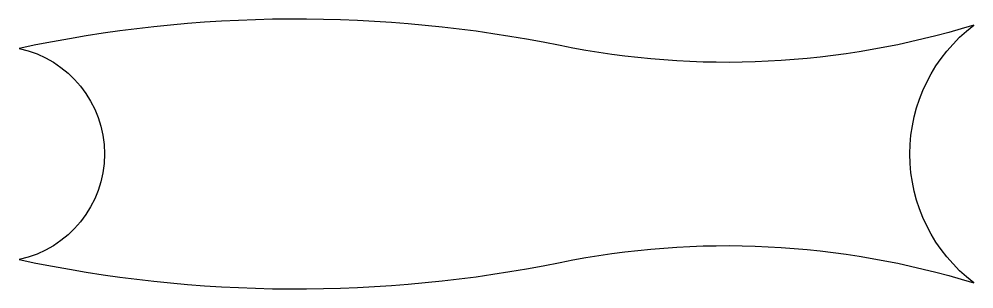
# Model space of a CAD drawing. Header units: millimetres. Extents: x -94 to 83, y -25 to 25.
import ezdxf

# ---------------------------------------------------------------- set-up
doc = ezdxf.new("R2010")
doc.units = ezdxf.units.MM

msp = doc.modelspace()

# ---------------------------------------------------------------- linework, layer by layer
msp.add_lwpolyline([(5.99, 20.09, 0.103315), (-94.19, 19.56, -0.808319), (-94.19, -19.56, 0.103315), (5.99, -20.09, -0.125713), (82.62, -23.89, -0.496067), (82.62, 23.89, -0.125713)], format="xyb", close=True)

doc.saveas('drawing.dxf')
